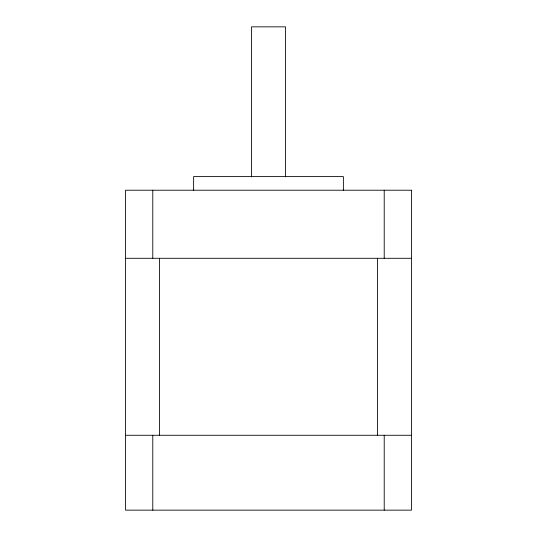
<?xml version="1.0" encoding="UTF-8"?>
<svg xmlns="http://www.w3.org/2000/svg" width="537" height="537" viewBox="0 0 537 537"><rect width="100%" height="100%" fill="white"/><g stroke="black" fill="none" stroke-linecap="round" stroke-linejoin="round"><path stroke-width="0.81" d="M125.551 258.29L411.449 258.29M125.551 435.272L411.449 435.272M384.217 190.219L384.217 258.29M384.217 435.272L384.217 510.15M377.41 258.29L377.41 435.272M343.378 190.38L343.378 176.606L193.622 176.606L193.622 190.38M285.516 176.861L285.516 26.85L251.484 26.85L251.484 176.861M159.59 258.29L159.59 435.272M152.783 190.219L152.783 258.29M152.783 435.272L152.783 510.15M411.449 190.219L125.551 190.219L125.551 510.15L411.449 510.15L411.449 190.219"/></g></svg>
